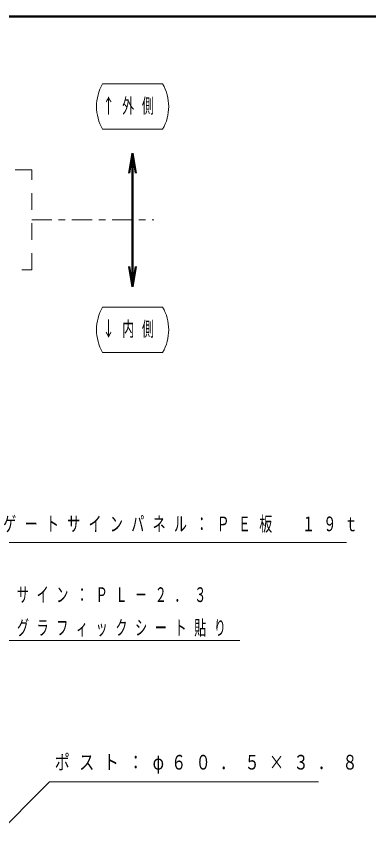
# Model space of a CAD drawing. Units: millimetres on the paper, scale 1:20. Extents: x -385 to 0, y 0 to 267.
# Drawn here: x -218.3 to -165.6, y 143.7 to 267 of the extents above; entities that cross this region are included whole.
import ezdxf

# ---------------------------------------------------------------- set-up
doc = ezdxf.new("R2010")
doc.units = ezdxf.units.MM
doc.linetypes.add('USER1', pattern=[4.5, 2.5, -2])
doc.linetypes.add('USER2', pattern=[6, 3, -1, 1, -1])
doc.layers.add('1_20', color=7, linetype='Continuous', lineweight=25)
doc.layers.add('NAKAMURA図枠', color=7, linetype='Continuous', lineweight=13)
doc.styles.add('ＭＳ ゴシック', font='')
doc.styles.get('ＭＳ ゴシック').set_extended_font_data('MS Gothic')

msp = doc.modelspace()

# ---------------------------------------------------------------- linework, layer by layer
at = {"layer": '1_20', "lineweight": 13}
for p, q in [((-205.438, 256.906), (-196.438, 256.906)), ((-205.438, 250.106), (-196.438, 250.106)), ((-205.438, 223.474), (-196.438, 223.474)), ((-205.438, 216.674), (-196.438, 216.674))]:
    msp.add_line(p, q, dxfattribs=at)
at = {"layer": '1_20', "lineweight": 50}
for p, q in [((-201.438, 243.522), (-200.938, 246.522)), ((-200.938, 246.522), (-200.438, 243.522)), ((-200.938, 246.522), (-200.938, 243.522)), ((-200.938, 246.522), (-200.938, 236.522)), ((-200.938, 226.522), (-200.938, 236.522)), ((-200.938, 226.522), (-201.438, 229.522)), ((-200.438, 229.522), (-200.938, 226.522)), ((-200.938, 226.522), (-200.938, 229.522))]:
    msp.add_line(p, q, dxfattribs=at)
at = {"layer": '1_20', "linetype": 'USER1', "lineweight": 13}
for p, q in [((-216.02, 244.022), (-231.02, 244.022)), ((-216.02, 229.022), (-216.02, 244.022)), ((-231.02, 229.022), (-216.02, 229.022))]:
    msp.add_line(p, q, dxfattribs=at)
at = {"layer": '1_20', "linetype": 'USER2', "lineweight": 13}
msp.add_line((-216.02, 236.522), (-197.759, 236.522), dxfattribs=at)
at = {"layer": '1_20', "lineweight": 13}
for points in [[(-241.945, 166.578), (-220.301, 188.221), (-168.893, 188.221)], [(-239.699, 154.939), (-221.118, 173.52), (-184.851, 173.52)], [(-222.008, 143.709), (-213.376, 152.341), (-173.087, 152.341)]]:
    msp.add_lwpolyline(points, dxfattribs=at)
for centre, start, end in [((-199.549, 253.506), 150, 210), ((-202.327, 253.506), 330, 30), ((-199.549, 220.074), 150, 210), ((-202.327, 220.074), 330, 30)]:
    msp.add_arc(centre, 6.8, start, end, dxfattribs=at)
at = {"layer": 'NAKAMURA図枠', "lineweight": 50}
msp.add_line((0, 267), (-385, 267), dxfattribs=at)

# ---------------------------------------------------------------- texts
at = {"layer": '1_20', "char_height": 2.199, "attachment_point": 4, "style": 'ＭＳ ゴシック'}
for s, insert in [('\\T1.64;\\W0.6;↑外側', (-205.438, 253.506)), ('\\T1.64;\\W0.6;↓内側', (-205.438, 220.074)), ('\\T1.64;\\W0.65;ゲートサインパネル：ＰＥ板\u3000１９ｔ', (-220.325, 190.871)), ('\\T1.64;\\W0.6;サイン：ＰＬ－２．３', (-218.268, 180.32)), ('\\T1.64;\\W0.6;グラフィックシート貼り', (-218.268, 175.32)), ('\\T1.63;\\W0.75;ポスト：φ６０．５×３．８', (-212.601, 154.991))]:
    msp.add_mtext(s, dxfattribs=dict(at, insert=insert))

doc.saveas('drawing.dxf')
